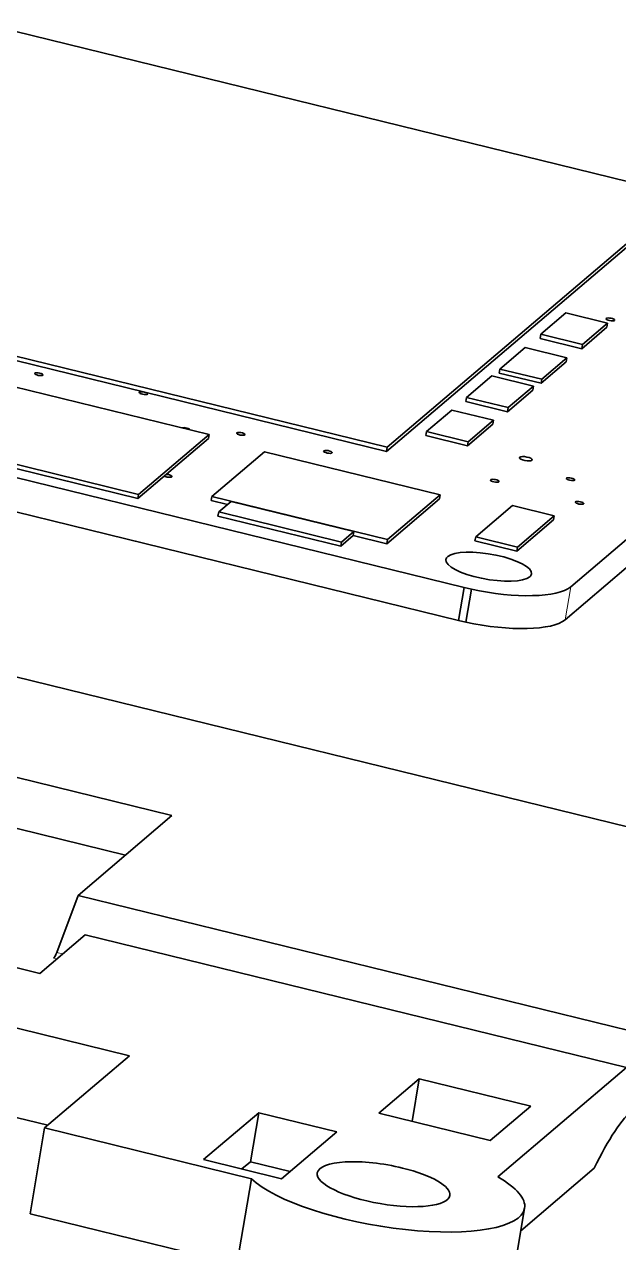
# Model space of a CAD drawing. Extents: x 291 to 1058, y 103 to 772.
# Drawn here: x 890.22 to 903.93, y 282.02 to 310.12 of the extents above; entities that cross this region are included whole.
import ezdxf

# ---------------------------------------------------------------- set-up
doc = ezdxf.new("R2010")
doc.units = 0

msp = doc.modelspace()

# ---------------------------------------------------------------- linework, layer by layer
at = {"color": 7, "lineweight": 35, "ltscale": 0.413789}
for p, q in [((905.422, 306.177), (889.347, 310.123)), ((898.575, 300.273), (882.5, 304.218)), ((882.516, 304.312), (898.591, 300.367))]:
    msp.add_line(p, q, dxfattribs=at)
at = {"color": 7, "lineweight": 35, "ltscale": 0.224198}
for p, q in [((905.406, 306.083), (898.575, 300.273)), ((898.591, 300.367), (905.422, 306.177))]:
    msp.add_line(p, q, dxfattribs=at)
at = {"color": 7, "lineweight": 35, "ltscale": 0.308489}
msp.add_line((894.48, 300.661), (882.496, 303.603), dxfattribs=at)
at = {"color": 7, "lineweight": 35, "ltscale": 0.019057}
for p, q in [((902.712, 303.467), (902.131, 302.973)), ((903.093, 302.737), (903.673, 303.231)), ((903.657, 303.136), (903.077, 302.642)), ((901.772, 302.667), (901.191, 302.173)), ((902.153, 301.937), (902.733, 302.431)), ((902.717, 302.337), (902.137, 301.843)), ((901.947, 301.682), (901.367, 301.188)), ((901.383, 301.282), (901.963, 301.776)), ((901.024, 300.897), (900.444, 300.403))]:
    msp.add_line(p, q, dxfattribs=at)
at = {"color": 7, "lineweight": 35, "ltscale": 0.024749}
for p, q in [((903.673, 303.231), (902.712, 303.467)), ((902.131, 302.973), (903.093, 302.737)), ((902.733, 302.431), (901.772, 302.667)), ((903.077, 302.642), (902.115, 302.878)), ((901.191, 302.173), (902.153, 301.937)), ((901.963, 301.776), (901.002, 302.012)), ((902.137, 301.843), (901.175, 302.079)), ((901.367, 301.188), (900.405, 301.424)), ((900.421, 301.518), (901.383, 301.282)), ((901.04, 300.991), (900.079, 301.227)), ((899.498, 300.733), (900.46, 300.497)), ((902.44, 298.788), (901.479, 299.024)), ((901.576, 297.972), (900.614, 298.208)), ((900.63, 298.302), (901.592, 298.066))]:
    msp.add_line(p, q, dxfattribs=at)
at = {"color": 7, "lineweight": 35, "ltscale": 0.00018924}
for p, q in [((903.639, 303.334), (903.643, 303.34)), ((890.456, 302.07), (890.46, 302.076)), ((890.653, 302.036), (890.649, 302.03)), ((892.867, 301.633), (892.871, 301.639)), ((900.971, 299.613), (900.975, 299.619)), ((902.719, 299.649), (902.723, 299.656))]:
    msp.add_line(p, q, dxfattribs=at)
at = {"color": 7, "lineweight": 35, "ltscale": 0.00239}
for p, q in [((903.673, 303.231), (903.657, 303.136)), ((902.131, 302.973), (902.115, 302.878)), ((903.093, 302.737), (903.077, 302.642)), ((902.733, 302.431), (902.717, 302.337)), ((901.191, 302.173), (901.175, 302.079)), ((902.153, 301.937), (902.137, 301.843)), ((901.963, 301.776), (901.947, 301.682)), ((901.383, 301.282), (901.367, 301.188)), ((901.04, 300.991), (901.024, 300.897)), ((899.498, 300.733), (899.482, 300.639)), ((894.48, 300.661), (894.464, 300.567)), ((900.46, 300.497), (900.444, 300.403)), ((898.591, 300.367), (898.575, 300.273)), ((892.855, 299.279), (892.839, 299.185)), ((894.546, 299.233), (894.53, 299.139)), ((899.812, 299.271), (899.796, 299.176)), ((894.702, 298.875), (894.685, 298.781)), ((902.44, 298.788), (902.424, 298.693)), ((897.535, 298.179), (897.519, 298.085)), ((897.823, 298.424), (897.807, 298.33)), ((898.598, 298.238), (898.582, 298.144)), ((900.63, 298.302), (900.614, 298.208)), ((901.592, 298.066), (901.576, 297.972))]:
    msp.add_line(p, q, dxfattribs=at)
at = {"color": 7, "lineweight": 35, "ltscale": 0.308491}
for p, q in [((892.839, 299.185), (880.855, 302.126)), ((880.871, 302.221), (892.855, 299.279))]:
    msp.add_line(p, q, dxfattribs=at)
at = {"color": 7, "lineweight": 35, "ltscale": 0.019056}
msp.add_line((901.002, 302.012), (900.421, 301.518), dxfattribs=at)
at = {"color": 7, "lineweight": 35, "ltscale": 0.002391}
msp.add_line((900.421, 301.518), (900.405, 301.424), dxfattribs=at)
at = {"color": 7, "lineweight": 35, "ltscale": 0.019058}
for p, q in [((900.079, 301.227), (899.498, 300.733)), ((900.46, 300.497), (901.04, 300.991))]:
    msp.add_line(p, q, dxfattribs=at)
at = {"color": 7, "lineweight": 35, "ltscale": 0.053328}
for p, q in [((894.464, 300.567), (892.839, 299.185)), ((892.855, 299.279), (894.48, 300.661))]:
    msp.add_line(p, q, dxfattribs=at)
at = {"color": 7, "lineweight": 35, "ltscale": 0.024751}
msp.add_line((900.444, 300.403), (899.482, 300.639), dxfattribs=at)
at = {"color": 7, "lineweight": 35, "ltscale": 0.039827}
msp.add_line((895.759, 300.265), (894.546, 299.233), dxfattribs=at)
at = {"color": 7, "lineweight": 35, "ltscale": 0.104324}
msp.add_line((899.812, 299.271), (895.759, 300.265), dxfattribs=at)
at = {"color": 7, "lineweight": 35, "ltscale": 0.116036}
msp.add_line((902.822, 297.149), (906.357, 300.156), dxfattribs=at)
at = {"color": 7, "lineweight": 35, "ltscale": 0.299078}
for p, q in [((888.746, 299.983), (900.365, 297.131)), ((888.617, 299.225), (900.235, 296.373)), ((888.617, 299.225), (900.235, 296.373))]:
    msp.add_line(p, q, dxfattribs=at)
at = {"color": 7, "lineweight": 35, "ltscale": 0.116038}
msp.add_line((902.693, 296.39), (906.228, 299.397), dxfattribs=at)
msp.add_line((902.693, 296.39), (906.228, 299.397), dxfattribs=at)
at = {"color": 7, "lineweight": 35, "ltscale": 0.009634}
msp.add_line((894.904, 299.047), (894.53, 299.139), dxfattribs=at)
at = {"color": 7, "lineweight": 35, "ltscale": 0.104323}
msp.add_line((894.546, 299.233), (898.598, 298.238), dxfattribs=at)
at = {"color": 7, "lineweight": 35, "ltscale": 0.009449}
for p, q in [((894.989, 299.12), (894.702, 298.875)), ((897.807, 298.33), (897.519, 298.085)), ((897.535, 298.179), (897.823, 298.424))]:
    msp.add_line(p, q, dxfattribs=at)
at = {"color": 7, "lineweight": 35, "ltscale": 0.072943}
for p, q in [((897.823, 298.424), (894.989, 299.12)), ((897.519, 298.085), (894.685, 298.781)), ((894.702, 298.875), (897.535, 298.179))]:
    msp.add_line(p, q, dxfattribs=at)
at = {"color": 7, "lineweight": 35, "ltscale": 0.039828}
for p, q in [((899.796, 299.176), (898.582, 298.144)), ((898.598, 298.238), (899.812, 299.271))]:
    msp.add_line(p, q, dxfattribs=at)
at = {"color": 7, "lineweight": 35, "ltscale": 0.027847}
msp.add_line((901.479, 299.024), (900.63, 298.302), dxfattribs=at)
at = {"color": 7, "lineweight": 35, "ltscale": 0.000189886}
msp.add_line((902.928, 299.101), (902.932, 299.108), dxfattribs=at)
at = {"color": 7, "lineweight": 35, "ltscale": 0.027848}
for p, q in [((901.592, 298.066), (902.44, 298.788)), ((902.424, 298.693), (901.576, 297.972))]:
    msp.add_line(p, q, dxfattribs=at)
at = {"color": 7, "lineweight": 35, "ltscale": 0.019938}
msp.add_line((898.582, 298.144), (897.808, 298.334), dxfattribs=at)
at = {"color": 7, "lineweight": 35, "ltscale": 0.019239}
for p, q in [((900.235, 296.373), (900.365, 297.131)), ((900.402, 296.334), (900.531, 297.093))]:
    msp.add_line(p, q, dxfattribs=at)
at = {"color": 7, "lineweight": 35, "ltscale": 0.004285}
for p, q in [((900.365, 297.131), (900.531, 297.093)), ((900.235, 296.373), (900.402, 296.334)), ((900.235, 296.373), (900.402, 296.334))]:
    msp.add_line(p, q, dxfattribs=at)
at = {"color": 7, "lineweight": 13, "ltscale": 0.019239}
msp.add_line((902.693, 296.39), (902.822, 297.149), dxfattribs=at)
at = {"color": 7, "lineweight": 35}
msp.add_line((882.342, 296.956), (904.799, 291.444), dxfattribs=at)
at = {"color": 7, "lineweight": 35, "ltscale": 0.161583}
msp.add_line((887.348, 293.415), (893.625, 291.874), dxfattribs=at)
at = {"color": 7, "lineweight": 35, "ltscale": 0.138871}
msp.add_line((887.155, 292.284), (892.55, 290.96), dxfattribs=at)
at = {"color": 7, "lineweight": 35, "ltscale": 0.071087}
msp.add_line((893.625, 291.874), (891.459, 290.032), dxfattribs=at)
at = {"color": 7, "lineweight": 35, "ltscale": 0.035134}
msp.add_line((890.966, 288.716), (891.459, 290.032), dxfattribs=at)
at = {"color": 7, "lineweight": 35, "ltscale": 0.345918}
msp.add_line((891.459, 290.032), (904.897, 286.733), dxfattribs=at)
at = {"color": 7, "lineweight": 35, "ltscale": 0.332831}
msp.add_line((892.642, 286.329), (879.713, 289.503), dxfattribs=at)
at = {"color": 7, "lineweight": 35, "ltscale": 0.034381}
msp.add_line((891.622, 289.124), (890.575, 288.233), dxfattribs=at)
at = {"color": 7, "lineweight": 35, "ltscale": 0.321334}
msp.add_line((891.622, 289.124), (904.105, 286.06), dxfattribs=at)
at = {"color": 7, "lineweight": 35, "ltscale": 0.045031}
msp.add_line((890.575, 288.233), (888.825, 288.662), dxfattribs=at)
at = {"color": 7, "lineweight": 13, "ltscale": 0.003535}
msp.add_line((890.966, 288.716), (891.103, 288.682), dxfattribs=at)
at = {"color": 7, "lineweight": 13, "ltscale": 0.001871}
msp.add_line((890.892, 288.582), (890.964, 288.564), dxfattribs=at)
at = {"color": 7, "lineweight": 35, "ltscale": 0.293085}
msp.add_line((890.761, 284.729), (879.376, 287.524), dxfattribs=at)
at = {"color": 7, "lineweight": 35, "ltscale": 0.064153}
msp.add_line((892.642, 286.329), (890.688, 284.667), dxfattribs=at)
at = {"color": 7, "lineweight": 35, "ltscale": 0.030635}
for p, q in [((898.397, 285.006), (899.33, 285.8)), ((901.899, 285.17), (900.966, 284.376))]:
    msp.add_line(p, q, dxfattribs=at)
at = {"color": 7, "lineweight": 35, "ltscale": 0.024904}
msp.add_line((899.33, 285.8), (899.163, 284.818), dxfattribs=at)
at = {"color": 7, "lineweight": 35, "ltscale": 0.066129}
for p, q in [((899.33, 285.8), (901.899, 285.17)), ((900.966, 284.376), (898.397, 285.006))]:
    msp.add_line(p, q, dxfattribs=at)
at = {"color": 7, "lineweight": 35, "ltscale": 0.097355}
msp.add_line((901.139, 283.537), (904.105, 286.06), dxfattribs=at)
at = {"color": 7, "lineweight": 35, "ltscale": 0.041786}
msp.add_line((894.355, 283.936), (895.628, 285.019), dxfattribs=at)
at = {"color": 7, "lineweight": 35, "ltscale": 0.02868}
msp.add_line((895.628, 285.019), (895.435, 283.888), dxfattribs=at)
at = {"color": 7, "lineweight": 35, "ltscale": 0.046336}
msp.add_line((895.628, 285.019), (897.428, 284.577), dxfattribs=at)
at = {"color": 7, "lineweight": 35, "ltscale": 0.050189}
for p, q in [((890.688, 284.667), (890.351, 282.688)), ((895.456, 283.496), (895.119, 281.517)), ((901.421, 280.836), (901.758, 282.815))]:
    msp.add_line(p, q, dxfattribs=at)
at = {"color": 7, "lineweight": 35, "ltscale": 0.122754}
for p, q in [((890.688, 284.667), (895.456, 283.496)), ((890.351, 282.688), (895.119, 281.517))]:
    msp.add_line(p, q, dxfattribs=at)
at = {"color": 7, "lineweight": 35, "ltscale": 0.041787}
msp.add_line((897.428, 284.577), (896.154, 283.494), dxfattribs=at)
at = {"color": 7, "lineweight": 35, "ltscale": 0.046334}
msp.add_line((896.154, 283.494), (894.355, 283.936), dxfattribs=at)
at = {"color": 7, "lineweight": 35, "ltscale": 0.006507}
msp.add_line((895.237, 283.72), (895.435, 283.888), dxfattribs=at)
at = {"color": 7, "lineweight": 35, "ltscale": 0.023623}
msp.add_line((895.435, 283.888), (896.353, 283.663), dxfattribs=at)
at = {"color": 7, "lineweight": 35, "ltscale": 0.055637}
msp.add_line((903.364, 283.737), (901.669, 282.296), dxfattribs=at)
at = {"color": 7, "lineweight": 35}
for centre, radius, start, end in [((901.655, 300.124), 0.0164, 127.4169, 167.8549), ((901.918, 300.081), 0.0164, 307.4169, 347.8549), ((901.81, 297.468), 0.11, 307.4169, 347.8549)]:
    msp.add_arc(centre, radius, start, end, dxfattribs=at)
for centre, major_axis, ratio, start_param, end_param in [((903.737, 303.317), (0.0986, -0.0168), 0.29343, 3.141593, 6.04219), ((903.737, 303.317), (-0.0986, 0.0168), 0.29343, 3.141593, 6.04219), ((903.737, 303.317), (-0.0986, 0.0168), 0.29343, 2.900597, 3.141593), ((890.555, 302.053), (0.0986, -0.0168), 0.29343, 3.141593, 6.04219), ((890.555, 302.053), (0.0986, -0.0168), 0.29343, 6.283185, 9.183783), ((892.966, 301.616), (0.0986, -0.0168), 0.29343, 3.141593, 6.04219), ((892.966, 301.616), (-0.0986, 0.0168), 0.29343, 3.141593, 6.04219), ((892.966, 301.616), (-0.0986, 0.0168), 0.29343, 2.900597, 3.141593), ((893.941, 300.787), (-0.0986, 0.0168), 0.29343, 3.102793, 5.840626), ((895.212, 300.677), (-0.0986, 0.0168), 0.29343, 6.283185, 9.183783), ((895.212, 300.677), (-0.0986, 0.0168), 0.29343, 3.141593, 6.283185), ((895.212, 300.677), (-0.0986, 0.0168), 0.29343, 2.900597, 3.141593), ((897.221, 300.261), (-0.0986, 0.0168), 0.29343, 6.283185, 9.183783), ((897.221, 300.261), (-0.0986, 0.0168), 0.29343, 3.141593, 6.283185), ((897.221, 300.261), (-0.0986, 0.0168), 0.29343, 2.900597, 3.141593), ((901.787, 300.103), (0.148, -0.025), 0.29343, 3.141593, 6.04219), ((901.787, 300.103), (0.148, -0.025), 0.29343, 6.283185, 9.183783), ((893.527, 299.71), (-0.0986, 0.0168), 0.29343, 0.707456, 2.900597), ((893.527, 299.71), (-0.0986, 0.0168), 0.29343, 3.141593, 5.091107), ((893.527, 299.71), (-0.0986, 0.0168), 0.29343, 2.900597, 3.141593), ((901.069, 299.596), (0.0986, -0.0168), 0.29343, 3.141593, 6.04219), ((901.069, 299.596), (-0.0986, 0.0168), 0.29343, 3.141593, 6.04219), ((901.069, 299.596), (-0.0986, 0.0168), 0.29343, 2.900597, 3.141593), ((902.818, 299.632), (0.0986, -0.0168), 0.29343, 3.141593, 6.04219), ((902.818, 299.632), (-0.0986, 0.0168), 0.29343, 3.141593, 6.04219), ((902.818, 299.632), (-0.0986, 0.0168), 0.29343, 2.900597, 3.141593), ((903.026, 299.085), (0.0986, -0.0168), 0.29343, 3.141593, 6.04219), ((903.026, 299.085), (-0.0986, 0.0168), 0.29343, 3.141593, 6.04219), ((903.026, 299.085), (-0.0986, 0.0168), 0.29343, 2.900597, 3.141593), ((900.931, 297.613), (0.986, -0.168), 0.29343, 6.283185, 9.183783), ((900.931, 297.613), (-0.986, 0.168), 0.29343, 6.283185, 9.183783), ((900.931, 297.613), (-0.986, 0.168), 0.29343, 6.04219, 6.283185), ((900.931, 297.613), (1.972, -0.336), 0.29343, 4.558657, 6.042188), ((900.802, 296.854), (1.972, -0.336), 0.29343, 4.558657, 6.042188), ((900.802, 296.854), (1.972, -0.336), 0.29343, 4.558657, 6.042188), ((890.94, 288.865), (-0.072, -0.291), 0.228163, 0.306139, 1.091537), ((903.361, 279.705), (1.369, 5.577), 0.228163, 0.306139, 0.820232), ((898.505, 283.369), (1.528, -0.26), 0.29343, 1.329801, 3.141593), ((898.505, 283.369), (1.528, -0.26), 0.29343, 3.141593, 6.283185), ((898.505, 283.369), (1.528, -0.26), 0.29343, 6.283185, 7.612986), ((898.505, 283.369), (3.253, -0.554), 0.29343, 3.551696, 6.283185), ((898.505, 283.369), (3.253, -0.554), 0.29343, 0, 0.678702)]:
    msp.add_ellipse(centre, major_axis=major_axis, ratio=ratio, start_param=start_param, end_param=end_param, dxfattribs=at)

doc.saveas('drawing.dxf')
